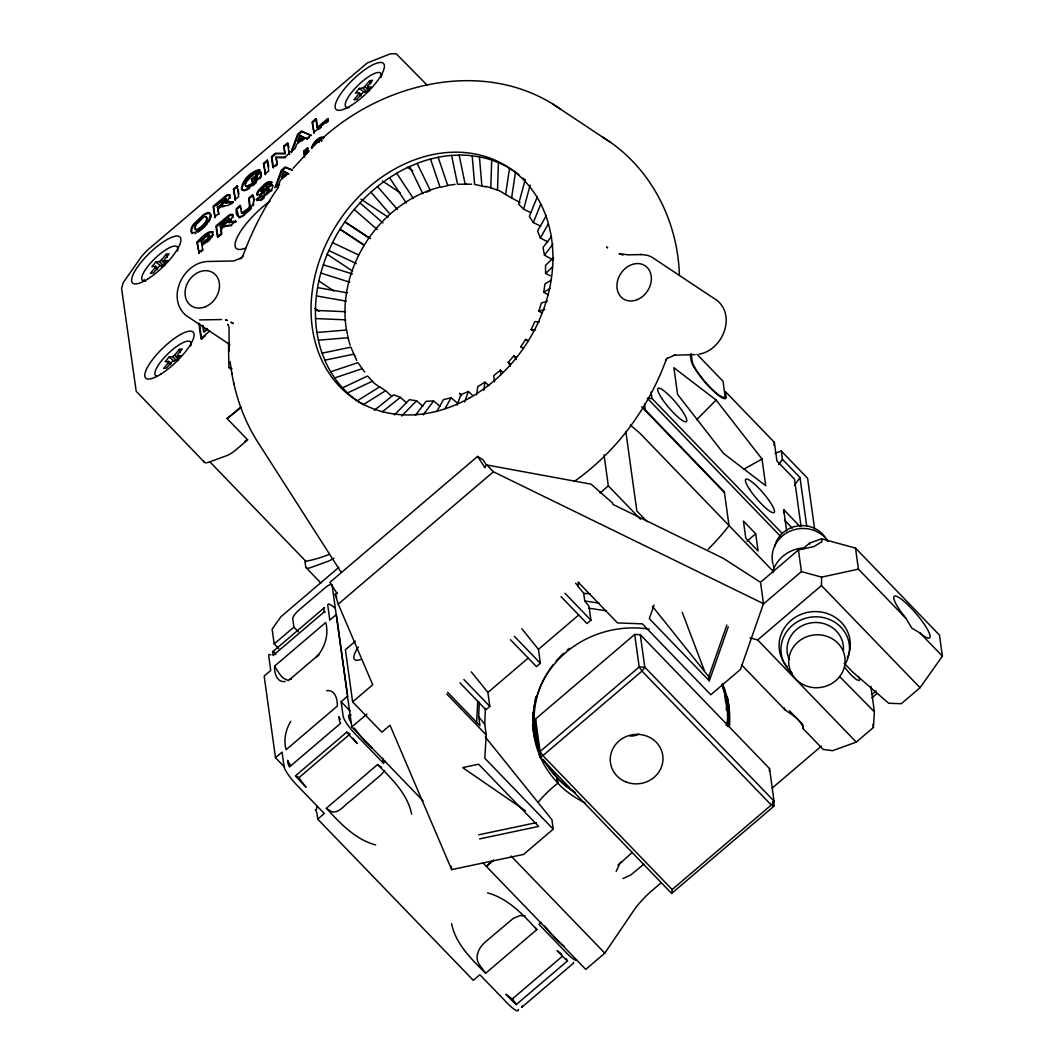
<?xml version="1.0" encoding="UTF-8"?>
<svg xmlns="http://www.w3.org/2000/svg" width="1064" height="1064" viewBox="0 0 1064 1064"><rect width="100%" height="100%" fill="white"/><g stroke="black" fill="none" stroke-linecap="round" stroke-linejoin="round"><path stroke-width="1.5" d="M340.068 229.146A139.956 123.318 -54.8 0 0 332.54 242.619L328.816 250.545A139.983 122.998 -51.8 0 0 323.31 264.79L320.836 273.036A139.983 122.28 -49.2 0 0 317.551 287.626L316.367 295.938A139.943 121.15 -46.9 0 0 315.436 310.422L315.543 318.548A139.996 119.913 -45 0 0 316.926 332.5L318.389 340.187A139.969 118.304 -43.7 0 0 322.073 353.168L324.826 360.191A139.983 116.495 -42.9 0 0 330.705 371.802L334.641 377.959A139.983 114.553 -42.5 0 0 342.542 387.855L347.556 392.935A139.983 112.518 -42.6 0 0 357.211 400.835L363.157 404.692L385.58 390.727L391.472 396.007M319.293 142.111L319.267 140.355A2.62 0.758 -44 0 0 318.602 140.594A2.328 0.678 -44 0 0 318.189 140.834L317.963 140.993A3.099 0.904 -44 0 0 317.511 141.352A2.62 0.758 -44 0 0 316.327 142.576L315.343 144.744L311.473 147.71L312.058 148.308C313.654 143.401 318.655 137.456 323.961 137.495M783.623 512.755L783.689 509.603L800.141 526.653M844.204 663.178L852.996 672.302L888.693 703.251L901.288 703.716L920.041 687.716L821.435 585.559L821.608 577.14L801.431 571.594L762.662 604.658M360.018 202.905A139.983 123.012 -60.7 0 1 370.91 192.172L377.467 186.559A139.983 122.333 -63.4 0 1 389.544 177.688L396.699 173.259A139.996 121.336 -65.7 0 1 409.627 166.543L417.141 163.391A139.956 119.993 -67.6 0 1 430.521 159.041L438.168 157.273A139.996 118.45 -69 0 1 451.588 155.424L459.143 155.078A139.956 116.628 -69.8 0 1 472.19 155.77L479.425 156.874A139.956 114.713 -70.3 0 1 491.701 160.079L490.797 187.849L499.748 190.895L505.866 194.592M497.487 190.376L498.391 162.606L491.701 160.079M447.651 692.305L479.944 725.781L478.694 716.75L479.279 702.027M355.403 641.206L345.401 649.732L352.636 701.894L381.883 732.192L390.009 725.249L451.681 869.607L523.581 854.419L553.227 829.135L484.798 758.22L486.221 734.905L484.745 724.238L485.37 708.398M476.606 722.616L477.723 701.11M535.564 718.998L535.232 724.238L539.754 756.757L671.65 893.428L773.728 806.366L774.047 801.112L769.538 768.594L640.275 634.663L634.689 634.45L535.564 718.998L540.073 751.516L539.754 756.757L542.893 755.626L642.018 671.078L644.784 667.181L640.275 634.663M769.378 771.227L769.538 768.594M800.66 722.363A14.085 2.793 49.5 0 1 802.988 728.508L823.204 749.442L832.62 750.679L856.267 742.113L873.424 727.47L874.395 711.816L870.844 686.267M774.033 445.483L774.353 442.318L725.462 391.658L726.14 396.5A26.414 5.24 49.5 0 1 709.861 387.522A26.414 5.24 49.5 0 1 691.041 360.137L690.363 355.296M316.992 806.033L316.646 808.64A25.27 5.014 49.5 0 1 315.356 809.691L316.833 812.657L317.724 819.12L473.281 980.303L479.837 974.704L507.515 1003.365A17.609 3.485 49.5 0 0 518.354 1009.35M671.65 893.428L672.155 889.557L771.28 805.022L774.047 801.112L644.784 667.181L639.198 666.968L540.073 751.516L542.893 755.626L672.155 889.557M809.425 544.342L809.584 543.119L821.581 538.783L855.509 548.106L939.485 635.115L942.398 656.156L920.041 687.716M476.659 394.771L477.763 386.618L484.918 382.176L489.054 385.594M483.801 390.328L484.918 382.176M498.391 162.606A139.969 112.704 -70.2 0 1 509.536 168.232L505.613 194.486L520.07 202.639M511.558 198.343L515.481 172.102L509.536 168.232M548.479 294.834L543.731 292.361L544.928 284.048L551.258 280.125M210.925 217.575C212.374 214.489 209.01 211.044 206.083 213.226A11.638 3.378 -44 0 0 203.131 214.941L193.528 224.158A14.271 4.15 -44 0 0 191.374 227.909L190.815 231.42L192.185 233.601M616.162 871.429L619.82 863.649L632.455 852.237M311.473 147.71C313.069 142.789 318.07 136.857 323.376 136.897A7.82 2.274 -44 0 1 323.443 138.134A6.77 1.968 -44 0 1 323.243 138.666M525.137 179.989L518.594 204.102L523.621 209.182L530.883 212.667M523.621 209.182L530.165 185.07M253.844 204.182L253.285 205.631M541.43 312.603L538.85 311.233L541.35 303.001L547.348 301.218M390.302 213.97C358.435 242.166 339.642 286.442 346.319 329.015M577.606 585.772L578.829 582.686L577.606 585.772L583.71 593.34L584.761 600.987L589.004 606.241L590.932 620.179L586.996 623.544L560.994 596.611M654.081 605.004L649.293 618.649L709.329 680.854L728.281 626.776M709.329 680.854L708.757 676.704L726.858 625.034M352.636 701.894L372.706 684.764L338.259 604.113L335.2 594.337L336.849 592.927L337.328 593.752L329.88 582.38L477.59 456.403L485.024 467.774L484.559 466.963L486.86 464.995L591.065 484.147L612.625 503.073L612.811 504.363L723.294 558.307L760.534 582.38L763.486 603.674L740.438 669.469L710.779 694.765L642.35 623.85L617.519 622.932L578.071 582.048M291.895 169.788L285.139 166.968L281.295 170.24L274.858 187.743L278.968 184.245L280.377 180.268L288.411 173.419L288.996 174.017M309.398 137.323L307.363 139.065L304.663 137.482L296.643 144.345L295.233 148.308L291.124 151.82L291.709 152.418M457.134 405.065L460.832 394.664L468.346 391.499L472.31 395.01M464.649 401.913L468.346 391.499M281.401 177.395L283.596 171.198L287.466 173.326L281.987 177.994L281.401 177.395L286.881 172.714M281.987 177.994L283.636 173.352M297.667 141.459L299.862 135.274L303.732 137.402L298.252 142.071L297.667 141.459L303.147 136.791M298.798 140.528L300.447 135.886L299.862 135.274M275.975 186.892L281.88 170.852L285.724 167.567L292.48 170.386M291.124 151.82L297.561 134.317L301.405 131.032L311.446 135.594M292.241 150.955L298.146 134.929L301.99 131.643L310.09 135.022M230.409 197.159L229.864 198.423M232.976 217.575L233.202 214.928L230.822 215.008A5.639 1.636 -44 0 0 229.478 215.806L216.511 226.605L218 237.339M245.824 183.593L246.289 182.516M537.426 196.494L529.367 216.404L533.303 222.549L540.672 226.153M533.303 222.549L540.751 204.182M667.234 358.275L665.944 360.004L666.303 359.313C648.641 407.951 616.654 451.628 574.201 481.473M384.716 770.509L381.005 774.845L350.216 801.126C344.63 804.756 339.669 812.869 332.234 811.925A41.017 8.126 49.5 0 1 326.369 808.241L377.56 764.577A41.017 8.126 49.5 0 0 381.67 767.33M195.603 226.193L196.148 225.076M666.303 359.313L665.705 360.603M533.676 331.05L531.136 329.547L534.846 321.634L539.368 322.006M212.92 235.663L213.372 234.745M210.34 219.131L208.704 221.937M290.698 721.352C285.737 729.851 283.357 740.025 286.136 749.694L337.328 706.044C337.727 699.593 335.054 689.366 326.688 690.656M436.745 411.635L443.422 399.612L451.07 397.83L457.613 403.216M445.138 408.536L451.07 397.83M546.298 215.553L537.599 231.021L540.339 238.043L547.774 241.807M540.339 238.043L548.239 223.985M528.449 341.145L525.643 339.376L520.828 346.744L523.288 348.367M482.87 862.798L585.745 969.397L604.791 953.131L634.304 909.707A35.218 10.241 -44 0 1 652.378 890.275L661.21 882.748M278.608 187.025C263.38 208.384 251.609 232.032 242.619 256.637L242.978 255.932L241.142 258.193L239.892 258.818L242.166 257.422L233.814 260.986L208.544 261.465C183.354 261.584 165.625 298.226 186.094 315.529L229.904 344.643M778.688 464.622L782.426 459.342L781.269 451.003L775.058 453.264M794.369 485.437L799.982 477.523L782.426 459.342M212.295 236.66L211.497 237.738M251.437 179.191L252.274 181.585L251.437 179.191L260.268 171.663L260.866 175.972L254.722 182.888A16.705 4.854 -44 0 1 250.12 186.838L249.016 187.636A12.342 3.591 -44 0 1 245.066 189.844A11.943 3.471 -44 0 1 243.576 190.217L242.06 189.897C242.127 181.08 251.516 172.155 259.815 170.227L259.23 169.628C250.918 171.543 241.568 180.454 241.462 189.272L244.161 190.815A11.943 3.471 -44 0 0 244.853 190.695M321.554 141.286L322.086 140.581M415.479 415.306L426.092 401.301L433.647 400.968L440.017 406.368M423.033 414.973L433.647 400.968M551.485 236.434L543.026 247.5L544.475 255.2L553.346 260.028M544.475 255.2L552.934 244.122M196.986 223.799L201.482 219.237M802.988 728.508L803.067 726.326L800.314 722.163A12.821 2.766 42.2 0 0 795.473 717.149L784.913 709.781L741.661 664.96M251.689 180.986L256.69 176.717L256.889 178.114L253.219 182.21A9.057 2.633 -44 0 1 251.091 184.085L245.944 186.453L244.999 185.003L245.704 181.904A7.515 2.181 -44 0 1 247.486 179.337L250.785 176.052A7.115 2.075 -44 0 1 252.873 174.469L255.2 173.485L256.53 174.27M256.69 176.717L257.475 178.725L253.804 182.822A9.057 2.633 -44 0 1 251.676 184.697L247.752 187.011L245.731 186.253M259.656 178.885L261.451 176.584L260.866 175.972M166.064 263.18L164.042 260.959A6.131 1.782 -44 0 0 164.335 259.669L169.123 253.87L166.21 254.243L161.422 260.028A6.131 1.782 -44 0 0 159.387 261.545L155.796 261.997L151.899 266.705L155.49 266.253L157.751 268.447M155.49 266.253A6.131 1.782 -44 0 0 155.211 267.543L150.423 273.342L153.336 272.969L158.124 267.184A6.131 1.782 -44 0 0 160.159 265.668L163.75 265.215L167.633 260.507L164.042 260.959M369.567 89.615L367.559 87.394A6.131 1.782 -44 0 0 367.838 86.104L372.626 80.305L369.713 80.678L364.925 86.463A6.131 1.782 -44 0 0 362.891 87.98L359.299 88.432L355.416 93.14L359.007 92.688L361.255 94.882M359.007 92.688A6.131 1.782 -44 0 0 358.714 93.978L353.926 99.777L356.839 99.404L361.627 93.619A6.131 1.782 -44 0 0 363.662 92.103L367.253 91.65L371.15 86.942L367.559 87.394M179.257 358.289L177.249 356.054A6.131 1.782 -44 0 0 177.528 354.764L182.316 348.979L179.404 349.338L174.616 355.137A6.131 1.782 -44 0 0 172.581 356.639L168.99 357.092L165.106 361.8L168.697 361.348L170.945 363.556M168.697 361.348A6.131 1.782 -44 0 0 168.405 362.651L163.617 368.437L166.529 368.078L171.317 362.279A6.131 1.782 -44 0 0 173.352 360.776L176.943 360.324L180.84 355.615L177.249 356.054M344.882 221.778A139.983 123.358 -57.8 0 1 354.232 209.488L360.018 202.905L382.96 222.921M251.41 208.384L248.683 211.257M207.121 223.999L202.054 229.039M516.386 357.451L514.005 355.709L508.233 362.292L510.454 366.162M293.145 168.258L309.145 150.902M249.309 178.579L248.072 179.936A7.515 2.181 -44 0 0 247.048 181.279M394.425 414.894L409.347 399.692L416.583 400.796L422.78 406.195M401.66 415.997L416.583 400.796M210.06 239.387L207.374 241.914M696.654 419.735L716.112 400.037L673.884 367.718L677.595 394.398L723.52 453.41L765.734 485.729L762.024 459.036L716.112 400.037M256.451 182.37L255.307 183.5A16.705 4.854 -44 0 1 252.926 185.655M225.395 202.493L229.039 201.548L233.388 202.16L225.98 203.091L225.395 202.493L226.965 200.923A7.049 2.048 -44 0 0 228.308 199.314A6.796 1.982 -44 0 0 229.279 197.811L229.731 194.725L227.35 194.805A5.639 1.636 -44 0 0 226.007 195.59L213.039 206.389L215.114 217.734M225.98 203.091L227.044 202.054M228.281 222.083L229.851 220.514A7.049 2.048 -44 0 0 231.194 218.905A6.796 1.968 -44 0 0 232.165 217.415L232.617 214.33L230.236 214.396A5.639 1.636 -44 0 0 228.893 215.194L215.925 225.994L217.415 236.727L221.245 233.468L220.62 228.92L223.533 226.526A4.216 1.224 -44 0 1 224.89 225.741L231.127 225.036L235.676 221.152L236.261 221.764L228.866 222.695L228.281 222.083L229.026 221.751L235.676 221.152M255.945 173.658L259.709 169.987M262.888 188.993L263.593 188.315M553.652 257.674L545.5 265.362L545.619 273.488L550.394 275.776M545.619 273.488L552.615 266.891M617.891 865.112L621.496 861.747M249.974 177.914L251.37 176.664M257.328 200.631L256.397 199.487L260.201 196.082L262.17 196.255A5.28 1.529 -44 0 0 263.367 195.55L267.609 191.813L269.019 188.9A2.7 0.785 -44 0 0 268.341 188.927L259.377 194.712L256.743 194.685A9.576 2.78 -44 0 1 256.73 193.661L257.634 191.6A7.342 2.141 -44 0 1 259.004 189.711C262.196 187.078 267.157 179.523 271.426 182.037C268.713 185.335 261.93 186.04 260.547 191.148A2.514 0.732 -44 0 0 261.039 191.161A3.099 0.904 -44 0 0 261.598 190.922L270.456 185.189A8.18 2.381 -44 0 1 272.291 184.883L272.889 186.679A10.148 2.953 -44 0 1 272.238 188.355L271.865 189.006A8.14 2.367 -44 0 1 270.309 191.134L260.534 199.54A8.605 2.5 -44 0 1 258.618 200.351L256.743 200.032M270.11 184.351L272.012 182.649L271.426 182.037M268.394 189.791L268.926 189.538A2.7 0.785 -44 0 1 269.591 189.512L268.195 192.411L263.952 196.162A5.28 1.529 -44 0 1 262.755 196.853L260.786 196.694L256.983 200.099L256.397 199.487M318.043 142.443C380.606 82.261 486.275 56.299 560.981 109.472M235.45 200.404L233.375 189.06L237.192 185.801L237.777 186.4L233.96 189.671L235.237 198.875M265.495 174.775L263.42 163.43L267.25 160.172L267.835 160.77L264.005 164.042L265.282 173.246M276.693 164.122L272.863 167.394L271.373 156.647L275.377 153.229L284.74 153.282L283.742 146.101L287.573 142.829L289.062 153.575L284.926 157.1L275.709 157.06L277.278 164.734L275.363 166.356M314.093 133.333L312.018 121.988L315.848 118.716L316.434 119.328L317.671 128.265L328.284 119.221L327.699 118.623L317.085 127.667L317.671 128.265M214.901 216.205L213.625 207.001L226.592 196.202A5.639 1.636 -44 0 1 227.935 195.404L230.316 195.337M273.448 167.992L271.958 157.259L275.962 153.841L285.325 153.881L283.742 146.101M284.327 146.712L288.158 143.44L288.796 148.042M313.88 131.79L312.603 122.586L316.434 119.328M217.482 207.533L217.123 204.913L224.664 198.675A3.259 0.944 -44 0 1 225.275 198.37A2.953 0.851 -44 0 1 225.608 198.29L225.967 199.5A3.112 0.904 -44 0 1 224.956 200.95L217.482 207.533L218.067 208.145L225.541 201.562A3.112 0.904 -44 0 0 226.539 200.112L226.326 198.888A2.953 0.851 -44 0 0 225.861 198.981A3.259 0.944 -44 0 0 225.249 199.287L224.783 199.58M221.126 202.612L222.722 201.256M252.022 179.803L260.853 172.262L260.268 171.663M218.945 214.476L217.734 209.329L220.647 206.935A4.216 1.224 -44 0 1 222.004 206.137L228.255 205.432L232.803 201.562M254.775 179.457L257.275 177.316M301.817 141.033L305.248 138.094L307.363 139.065M214.529 217.136L218.359 213.864M234.865 199.793L238.682 196.534L237.192 185.801M264.909 174.177L268.74 170.905L267.25 160.172M306.778 138.466L310.861 134.982M313.508 132.721L327.938 120.405L327.699 118.623M231.114 204.102L233.388 202.16M318.907 129.223L321.315 127.175M326.116 123.065L328.523 121.017L327.938 120.405M197.079 242.073L199.154 253.418L197.079 242.073C213.119 223.64 219.942 232.777 201.841 245.558L202.985 250.146L201.069 251.782M240.078 205.392L241.541 213.039L247.699 208.89A4.03 1.17 -44 0 0 248.431 208.052L249.149 206.988A4.017 1.17 -44 0 0 249.495 206.137L248.63 198.103L252.461 194.845C260.334 203.477 234.213 229.585 236.248 208.664L240.078 205.392L241.076 208.916M303.706 151.128L307.536 147.856L308.121 148.468L304.291 151.74L303.706 151.128L304.543 153.522M197.665 242.685L209.182 233.043L213.398 231.872M238.895 217.575L236.833 209.262L240.663 206.004M241.475 211.829C241.967 216.351 246.928 210.672 248.284 209.488A4.03 1.17 -44 0 0 249.003 208.65L250.133 206.403L249.215 198.715L253.046 195.444M201.588 243.762L201.149 240.597L206.589 236.048A4.336 1.264 -44 0 1 207.892 235.224A4.123 1.197 -44 0 1 208.331 235.038A3.884 1.131 -44 0 1 208.863 234.945A4.096 1.197 -44 0 1 209.103 234.998L209.156 236.235A4.083 1.184 -44 0 1 208.092 237.897A3.884 1.131 -44 0 1 207.267 238.788L201.588 243.762L202.173 244.374L207.852 239.387A4.083 1.184 -44 0 0 209.741 236.846L209.688 235.61M220.368 227.137L220.009 224.517L227.55 218.28A3.245 0.944 -44 0 1 228.162 217.974L228.96 218.067L228.76 219.29A3.086 0.891 -44 0 1 227.842 220.554L220.368 227.137L220.953 227.736L228.428 221.152A3.086 0.891 -44 0 0 229.345 219.889L229.545 218.665L228.747 218.572M303.958 152.923L307.789 149.652L307.536 147.856M203.916 239.347L201.734 241.209L201.149 240.597M221.724 224.158L224.012 222.216M304.105 154.014L307.935 150.756L308.52 151.354L304.69 154.626L304.105 154.014L304.543 157.153M218.958 236.527L221.831 234.067L221.206 229.531L222.11 228.747M198.569 252.806L202.399 249.548M277.491 186.599L279.553 184.843L278.968 184.245M207.68 329.095L204.142 332.114L203.557 331.516L207.094 328.497M205.352 335.865L201.575 339.07L200.99 338.472L209.781 330.971M240.876 406.94L227.151 418.644L247.633 439.858L236.261 449.553A17.609 5.121 -44 0 1 226.738 455.671L208.358 462.321A17.609 5.121 -44 0 1 203.916 461.271M240.903 407.432L237.126 410.664A35.218 10.241 -44 0 1 226.965 418.285M338.804 567.365L280.856 616.788L272.131 629.103L274.193 643.919L278.781 648.681M274.193 643.919L293.877 627.122L292.733 618.836A8.805 2.554 -44 0 1 298.864 610.164L325.132 587.78A8.805 2.554 -44 0 1 331.582 584.535M273.395 651.168L324.587 607.504A17.609 3.485 49.5 0 0 323.855 608.967L324.254 611.867L273.062 655.53L272.663 652.618A17.609 3.485 49.5 0 1 273.395 651.168L275.736 654.573M338.259 604.113L493.403 471.791L763.486 603.674M285.179 681.545C276.813 682.835 274.14 672.608 274.539 666.157L325.73 622.507C329.042 634.583 324.892 647.949 316.487 656.967L319.147 654.413L289.661 679.563L291.483 678.672L288.77 679.949M284.46 766.971L275.496 757.674L282.053 752.088L284.075 766.599A17.609 3.485 49.5 0 0 296.617 784.846L324.294 813.521L317.724 819.12M385.554 761.279L383.359 763.141L355.695 734.479A17.609 3.485 49.5 0 1 343.14 716.218L341.132 701.708L347.689 696.109M599.976 493.004L608.329 485.876L604.006 454.754M423.073 800.846L351.785 726.978L366.934 714.05M295.553 775.802L298.918 777.664A34.886 6.916 49.5 0 0 306.086 787.227L300.553 781.495A17.609 3.485 49.5 0 1 295.553 775.802L346.731 732.152L348.979 733.389M298.918 777.664L350.109 734.014M459.901 682.822L485.902 709.768L489.839 706.403L487.911 692.451L528.21 658.071M510.454 639.717L536.456 666.649L540.392 663.298L538.451 649.346L578.763 614.965M747.021 541.177L755.706 533.782L743.417 521.054L745.798 538.238L758.087 550.952L755.706 533.782M761.172 581.729L798.426 549.942L813.933 546.577L821.98 541.669L821.581 538.783M802.123 549.476L809.584 543.119M649.279 629.157A98.593 92.289 -7.9 0 0 545.593 676.451A98.593 92.289 -7.9 0 0 557.882 783.038L552.947 787.24A35.218 10.241 -44 0 0 538.184 802.309M493.457 860.271L486.315 866.362L493.497 860.244M750.014 637.855L757.661 639.956L821.435 585.559M541.097 922.448L538.916 924.323L566.58 952.985A17.609 3.485 49.5 0 0 577.021 960.34M451.562 923.592C455.605 944.007 471.565 959.183 485.636 973.267L536.828 929.604A41.017 8.126 49.5 0 1 535.232 927.489M643.919 864.114L630.766 874.994L623.012 878.531M565.942 958.624L567.498 960.885L516.306 1004.549A17.609 3.485 49.5 0 1 511.452 1000.014L505.919 994.281A34.886 6.916 49.5 0 0 512.409 998.883L562.351 956.283M872.334 694.22L876.111 691.001M872.014 697.798L876.869 693.675M772.158 788.118L821.328 746.17M225.608 220.86L226.406 220.182M390.86 213.452C404.626 201.415 420.945 192.118 438.687 187.463M223.52 200.577L224.318 199.926M374.302 410.318L393.693 394.824L400.397 397.351L406.435 402.711M382.282 411.821L400.397 397.351M200.976 229.93L197.798 232.231M667.062 358.435L675.241 354.99L673.964 355.216L695.058 354.618M263.433 198.622L264.244 197.997M244.082 215.154L242.18 216.458M252.221 175.972L253.046 175.347M318.774 141.446L318.548 141.605A3.099 0.904 -44 0 0 318.096 141.964M202.173 218.692L202.865 218.2M265.694 186.572L266.665 185.961M262.981 193.502L264.258 192.611M266.798 190.828L267.636 190.257M261.864 199.7L262.635 199.194M357.225 400.835L379.635 386.857L385.58 390.727M543.731 292.361L550.061 288.437M261.731 194.326L259.962 195.324M743.497 469.41L762.024 459.036M342.542 387.855L367.572 376.031L373.943 383L379.728 387.203M347.556 392.935L372.586 381.112M241.036 217.083L239.214 217.601M195.045 233.601L195.896 233.269M426.571 192.052L430.361 190.549L417.141 163.391M330.705 371.802L357.876 362.651L364.752 372.041M334.641 377.959L361.813 368.809M538.85 311.233L544.861 309.464M699.181 354.152C722.11 350.389 736.434 316.713 717.269 300.567L651.7 257.062L647.79 255.4L640.422 254.363M224.278 206.323L222.589 206.749A4.216 1.224 -44 0 0 222.177 206.948M225.847 226.206L231.713 225.635M821.608 577.14L858.422 569.147L906.129 618.57L911.675 627.946L920.187 633.133L942.398 656.156M463.704 767.37L478.614 764.218L538.65 826.422L479.545 838.911M478.72 834.814L536.469 822.618M322.086 353.168L350.854 347.157L356.693 360.443M324.826 360.191L353.594 354.192L354.817 355.868M447.758 185.402L455.073 184.378M316.939 332.487L346.704 330.013L347.356 333.857M318.389 340.187L348.167 337.7L347.622 335.147M626.457 254.589L619.088 253.737L623.158 255.001M627.241 254.841L641.206 254.602M199.553 319.905L221.605 319.546M276.294 157.672L285.511 157.711L284.926 157.1M647.271 398.308L652.006 398.481L782.04 533.224M315.423 310.422L345.561 311.712M315.543 318.548L345.694 319.838M471.685 184.205L457.547 184.245L451.588 155.411M531.136 329.547L535.644 329.933M583.71 593.34L590.281 593.885M584.761 600.987L598.952 603.115M588.645 608.156L606.374 610.816M485.955 186.958L474.611 184.405L472.19 155.756M317.577 287.626L347.463 292.839M316.367 295.938L346.252 301.152M206.083 216.896L207.294 218.359L206.695 221.405A7.98 2.328 -44 0 1 205.046 223.932A6.929 2.008 -44 0 1 203.197 225.98A8.485 2.461 -44 0 1 201.096 227.829L198.436 229.585A8.14 2.367 -44 0 1 196.494 230.117L195.377 229.305M467.123 184.378L465.101 183.912L459.143 155.078M209.98 213.332L206.669 213.837A11.638 3.378 -44 0 0 203.716 215.54L194.113 224.757A14.271 4.15 -44 0 0 191.959 228.507L191.666 232.936M375.659 844.936C355.216 839.509 340.148 823.243 326.369 808.241M487.551 892.896C507.98 898.335 523.049 914.601 536.828 929.604M485.729 186.293L491.581 187.956M525.137 916.011L520.123 915.506L513.367 918.312L485.783 941.587C479.558 946.734 474.039 956.243 479 963.997A41.017 8.126 49.5 0 0 485.636 973.267M323.336 264.79L352.344 273.967M320.836 273.036L349.843 282.213M288.184 680.561L283.742 678.353A16.266 14.763 -12 0 1 280.298 674.962A41.017 8.126 49.5 0 1 274.539 666.157M228.494 343.273L228.88 367.532L231.912 368.676M300.447 135.886L303.732 137.402M287.466 173.326L283.596 171.198M332.527 242.619L358.608 254.974M328.816 250.545L356.334 263.579M191.6 232.989C200.218 232.285 210.34 222.669 210.3 213.625M520.828 346.744L523.621 348.5M477.59 456.403L483.056 459.874L486.487 465.128M228.88 367.532L231.54 369.221M370.365 238.469L344.882 221.778L340.068 229.132L364.194 244.946M602.384 137.017C649.825 165.705 677.901 220.128 679.351 274.938M525.643 339.376L528.116 341.012M552.828 104.099L610.537 142.39M407.432 167.327L412.859 170.918M382.481 181.026L400.091 192.73M360.962 199.141L388.054 217.136M344.869 221.977L369.248 238.176M340.041 229.345L364.433 245.531M326.927 254.097L352.663 271.187M318.934 281.029L333.843 290.924M315.011 308.467L319.08 311.167M630.34 425.002L640.249 433.58L773.661 571.82M462.734 767.663L525.576 810.861M508.233 362.292L510.6 364.034M228.374 324.799L227.776 324.32L229.013 327.3L229.226 350.96M359.299 88.432L364.54 92.329M155.796 261.997L162.34 266.865M168.99 357.092L174.23 360.989M502.567 371.961L500.293 370.112L500.931 374.674M839.429 676.398L874.395 711.816M354.232 209.475L377.175 229.505M358.714 93.978L361.002 95.999M271.772 182.117L267.596 183.168L259.589 190.31A7.342 2.141 -44 0 0 258.22 192.212L257.302 194.273A9.576 2.78 -44 0 0 257.328 195.284M155.211 267.543L157.499 269.564M168.405 362.651L170.692 364.659M362.891 87.98L367.413 92.369M159.387 261.545L163.896 265.933M172.581 356.639L177.103 361.029M697.04 354.325L723.015 381.245L724.97 395.289A24.645 4.881 49.5 0 1 709.781 386.91A24.645 4.881 49.5 0 1 692.212 361.348L691.121 353.554M781.269 451.003L807.589 478.281L814.625 528.928M427.236 85.28L396.167 53.705L390.368 53.812L367.266 62.949L146.619 250.865L141.632 256.384L123.238 282.612L121.602 288.517L136.192 391.246L204.208 462.082M784.594 520.203L792.268 528.156M647.75 398.734L780.245 536.017M641.659 406.807L724.438 492.592M647.151 521.639L636.844 510.973L625.818 431.492M757.661 639.956L856.267 742.113M608.329 485.876L640.515 519.245M789.422 710.725L802.855 724.637M217.734 209.329L218.732 212.96M575.584 583.272L577.818 585.586M564.931 593.247L590.932 620.179M514.391 636.352L540.392 663.298M463.838 679.47L489.839 706.403M446.774 694.021L486.221 734.905M209.808 461.776L306.073 561.513M305.98 567.538L320.929 583.045M293.877 627.122L298.479 631.883M511.066 856.028L604.791 953.131M341.132 701.708L350.096 710.991M377.56 764.577C391.632 778.662 407.605 793.837 411.635 814.253M486.86 464.995L493.403 471.791M377.467 186.559L397.457 209.488M370.897 192.158L389.836 213.891M367.838 86.104L369.82 88.511M364.925 86.463L368.862 91.278M161.422 260.028L165.359 264.843M174.616 355.137L178.553 359.951M521.839 628.758L538.451 649.346M471.286 671.863L487.911 692.451M478.694 716.75L484.745 724.238M652.418 606.307L708.757 676.704M485.29 736.98L551.923 819.706L553.227 829.135M512.409 998.883L516.306 1004.549M396.699 173.259L413.417 198.596M389.557 177.701L406.275 203.038M340.919 571.927L258.18 442.691C242.539 418.458 233.442 390.395 230.183 361.8M514.005 355.709L516.24 359.579M335.2 594.337L336.822 597.223M409.627 166.556L422.847 193.701M682.224 612.279L704.461 670.918M369.713 80.678L370.791 83.777M166.21 254.243L167.287 257.328M179.404 349.338L180.481 352.437M438.168 157.273L447.771 185.602L440.11 187.37L430.521 159.041M348.088 338.153L350.123 345.228M233.708 382.907L233.987 384.33M231.673 372.467L231.939 373.823M494.587 381.803L493.723 375.712A112.305 32.918 -44 0 0 500.306 370.166M855.509 548.106L858.422 569.147M872.985 724.225L873.424 727.47M799.982 477.523L806.765 526.401M801.006 526.161L794.489 479.146L776.933 460.965L774.353 442.318M798.426 549.942L801.431 571.594M783.689 509.603L786.655 530.976M773.049 801.485L773.728 806.366L771.28 805.022L642.018 671.078L639.198 666.968L634.689 634.45M651.088 391.924L652.006 398.481M644.478 403.589L645.369 410.012L724.331 491.821L729.026 525.576A74.826 21.746 -44 0 1 708.278 549.13M557.882 783.038L557.164 777.811A98.593 92.289 -7.9 0 1 543.611 759.749M451.229 866.322L451.681 869.607M315.848 118.716L317.085 127.667M382.694 758.299L383.359 763.141M289.222 151.115L289.647 154.174M276.494 159.081L277.079 163.311M347.463 694.473L336.37 614.513L329.8 620.113L327.792 605.602A17.609 3.485 49.5 0 1 334.695 607.81M351.785 726.978L332.114 585.24A8.805 2.554 -44 0 0 331.941 584.801M268.048 162.313L268.687 166.915M260.853 172.262L261.252 175.134M253.232 196.853L253.817 201.069M238.203 189.472L238.841 194.074M275.496 757.674L264.165 676.092L270.735 670.493L268.727 655.983A17.609 3.485 49.5 0 1 270.908 654.879M203.291 325.983L203.716 329.042M202.705 325.371L203.557 331.516M199.447 323.735L201.575 339.07M198.862 323.123L200.99 338.472M479.425 156.874L481.846 185.522M195.191 227.989L195.231 228.694M727.444 697.186A98.593 92.289 -7.9 0 1 728.015 726.646M574.653 792.254A98.593 92.289 -7.9 0 1 557.004 777.944L557.736 783.157A98.593 92.289 -7.9 0 0 585.04 802.828M722.35 683.833A98.593 92.289 -7.9 0 1 729.439 725.967M784.913 709.781A14.085 2.793 49.5 0 1 784.394 707.932M787.267 666.769A35.657 33.37 -7.9 0 1 788.012 623.304A35.657 33.37 -7.9 0 1 833.883 616.535A35.657 33.37 -7.9 0 1 847.276 657.898M906.129 618.57A27.292 5.413 49.5 0 1 896.766 596.399A27.292 5.413 49.5 0 1 925.507 626.164A27.292 5.413 49.5 0 1 920.187 633.133M858.475 676.531A14.085 2.793 49.5 0 1 856.334 679.431A14.085 2.793 49.5 0 1 844.55 666.968M539.581 751.729A98.593 92.289 -7.9 0 1 532.545 724.464M333.936 558.161A17.609 5.121 -44 0 1 328.51 561.127L310.129 567.777A17.609 5.121 -44 0 1 305.687 566.713L304.956 561.406A225.368 65.502 -44 0 0 328.67 554.597M245.784 248.045A39.607 11.518 -44 0 1 237.804 236.168A39.607 11.518 -44 0 1 270.11 201.096M247.633 439.858A225.368 65.502 -44 0 1 244.733 441.294M228.029 200.99A7.049 2.048 -44 0 1 227.55 201.522M249.601 188.248A12.342 3.591 -44 0 1 248.537 188.953M247.513 189.565A12.342 3.591 -44 0 1 246.542 190.07M316.912 143.188A2.62 0.758 -44 0 1 317.591 142.43M224.118 227.137A4.216 1.224 -44 0 1 225.049 226.539M231.367 220.048A7.049 2.048 -44 0 1 230.915 220.581M207.174 236.66A4.336 1.264 -44 0 1 208.238 235.955M209.462 235.756A4.083 1.184 -44 0 1 209.701 235.822M208.916 235.636A3.884 1.131 -44 0 1 209.448 235.543M261.119 200.152A8.605 2.5 -44 0 1 260.414 200.511M261.066 191.6A2.447 0.718 -44 0 0 261.771 191.706A3.099 0.904 -44 0 0 262.183 191.52L271.041 185.801A8.18 2.381 -44 0 1 272.876 185.495M272.012 190.296A8.14 2.367 -44 0 1 271.48 191.015M157.286 376.244A24.206 7.036 -44 0 1 170.08 351.772A24.206 7.036 -44 0 1 190.695 346.079M145.741 281.042A24.206 7.036 -44 0 1 155.464 257.993A24.206 7.036 -44 0 1 177.488 250.984M144.039 281.202A24.206 7.036 -44 0 1 144.159 279.593M349.258 107.477A24.206 7.036 -44 0 1 358.967 84.428A24.206 7.036 -44 0 1 381.005 77.419M380.513 74.919A24.206 7.036 -44 0 1 381.963 75.039M774.619 546.67A27.731 25.962 -7.9 0 1 799.21 525.749A27.731 25.962 -7.9 0 1 827.34 541.257M787.826 655.757A28.263 26.454 -7.9 0 1 812.67 622.653A28.263 26.454 -7.9 0 1 843.406 650.064M789.129 659.494A28.263 26.454 -7.9 0 1 788.198 657.02M792.321 673.299A34.327 32.133 -7.9 0 1 788.225 629.622A34.327 32.133 -7.9 0 1 834.469 622.014A34.327 32.133 -7.9 0 1 844.869 664.668M772.464 572.445A34.327 32.133 -7.9 0 1 802.655 547.96M774.113 567.538A30.364 28.422 -7.9 0 1 773.209 564.971M772.863 563.667A30.364 28.422 -7.9 0 1 791.018 530.776A30.364 28.422 -7.9 0 1 828.271 541.549M360.59 659.52A26.414 7.674 -44 0 1 358.368 647.045M515.481 172.075A139.969 110.656 -69.8 0 1 518.806 174.549M523.089 178.087A139.969 110.656 -69.8 0 1 525.151 179.962M324.254 611.867A34.886 6.916 49.5 0 1 325.371 611.92M290.831 765.814A34.886 6.916 49.5 0 1 287.613 760.334L288.012 763.234A17.609 3.485 49.5 0 0 289.461 766.958L340.653 723.294A17.609 3.485 49.5 0 1 339.203 719.583L338.804 716.671A34.886 6.916 49.5 0 0 340.281 719.317M346.731 732.152A17.609 3.485 49.5 0 0 351.745 737.831L357.278 743.563A34.886 6.916 49.5 0 1 353.102 738.19M561.646 954.036A34.886 6.916 49.5 0 1 557.11 950.618L562.643 956.35A17.609 3.485 49.5 0 0 567.498 960.885M522.304 1005.999A17.609 3.485 49.5 0 1 521.573 1007.448L572.751 963.798A17.609 3.485 49.5 0 0 573.496 962.335M371.762 747.899A25.27 5.014 49.5 0 1 354.472 728.135M351.093 722.735A25.27 5.014 49.5 0 1 351.133 714.942M564.279 946.295A25.27 5.014 49.5 0 1 544.622 925.946M638.56 734.107A13.034 12.196 -7.9 0 1 629.848 735.942M534.687 723.148A96.824 90.64 -7.9 0 1 533.928 720.288M724.81 690.43A96.824 90.64 -7.9 0 1 725.089 693.369M725.183 694.845A96.824 90.64 -7.9 0 1 725.329 700.764M534.726 724.797A96.824 90.64 -7.9 0 1 533.702 720.474M535.791 731.128A96.824 90.64 -7.9 0 1 533.37 719.557M725.116 692.398A96.824 90.64 -7.9 0 1 725.874 699.753M724.158 688.209A96.824 90.64 -7.9 0 1 726.406 710.22M535.83 732.764A96.824 90.64 -7.9 0 1 534.806 728.454M534.514 727.005A96.824 90.64 -7.9 0 1 533.011 712.295M722.815 685.987A96.824 90.64 -7.9 0 1 727.098 710.686M726.552 722.523A96.824 90.64 -7.9 0 1 726.153 725.475M538.716 744.747A96.824 90.64 -7.9 0 1 533.809 711.284M533.915 709.808A96.824 90.64 -7.9 0 1 535.91 696.588M721.738 684.87A96.824 90.64 -7.9 0 1 726.978 725.595M575.385 792.68A96.824 90.64 -7.9 0 1 546.883 763.872M538.65 746.423A96.824 90.64 -7.9 0 1 547.933 672.049M548.745 670.772A96.824 90.64 -7.9 0 1 553.2 664.574M556.113 661.037A96.824 90.64 -7.9 0 1 563.601 653.283M567.085 650.224A96.824 90.64 -7.9 0 1 569.493 648.269M206.749 218.466L206.11 220.793A7.98 2.328 -44 0 1 204.461 223.32A6.929 2.008 -44 0 1 202.612 225.368A8.485 2.461 -44 0 1 200.511 227.217L197.851 228.973A8.14 2.367 -44 0 1 195.909 229.518L195.084 229.172C193.728 223.533 200.95 216.458 206.283 216.67L206.749 218.466M226.512 320.184L225.555 319.892L227.403 320.49L226.512 320.184M233.282 323.483L231.114 322.286L233.282 323.483M606.586 247.141L607.531 247.699L606.586 247.141M460.832 394.664L459.555 393.268L461.616 395.622L460.832 394.664M160.903 374.116A33.011 9.589 -44 0 0 193.768 332.992A33.011 9.589 -44 0 0 153.695 358.103A33.011 9.589 -44 0 0 160.903 374.116M351.213 105.456A33.011 9.589 -44 0 0 384.077 64.319A33.011 9.589 -44 0 0 344.005 89.443A33.011 9.589 -44 0 0 351.213 105.456M147.71 279.021A33.011 9.589 -44 0 0 180.574 237.884A33.011 9.589 -44 0 0 140.501 263.007A33.011 9.589 -44 0 0 147.71 279.021M805.102 685.495A28.263 26.454 -7.9 0 0 845.042 658.377A28.263 26.454 -7.9 0 0 800.66 639.89A28.263 26.454 -7.9 0 0 805.102 685.495M749.628 489.427A21.825 4.322 49.5 0 0 773.994 512.609A21.825 4.322 49.5 0 0 756.265 485.676A21.825 4.322 49.5 0 0 749.628 489.427M661.888 398.521A21.825 4.322 49.5 0 0 686.253 421.703A21.825 4.322 49.5 0 0 668.538 394.771A21.825 4.322 49.5 0 0 661.888 398.521M470.102 397.643A139.078 112.013 -56.4 0 0 512.329 170.08A139.078 112.013 -56.4 0 0 313.521 282.971A139.078 112.013 -56.4 0 0 470.102 397.643M205.538 306.671A19.804 15.947 -56.4 0 0 215.274 274.552A19.804 15.947 -56.4 0 0 185.987 286.868A19.804 15.947 -56.4 0 0 205.538 306.671M637.403 299.583A19.804 15.947 -56.4 0 0 647.151 267.463A19.804 15.947 -56.4 0 0 617.865 279.766A19.804 15.947 -56.4 0 0 637.403 299.583M626.137 782A26.414 24.725 -7.9 0 0 662.819 755.826A26.414 24.725 -7.9 0 0 620.897 739.507A26.414 24.725 -7.9 0 0 626.137 782"/></g></svg>
